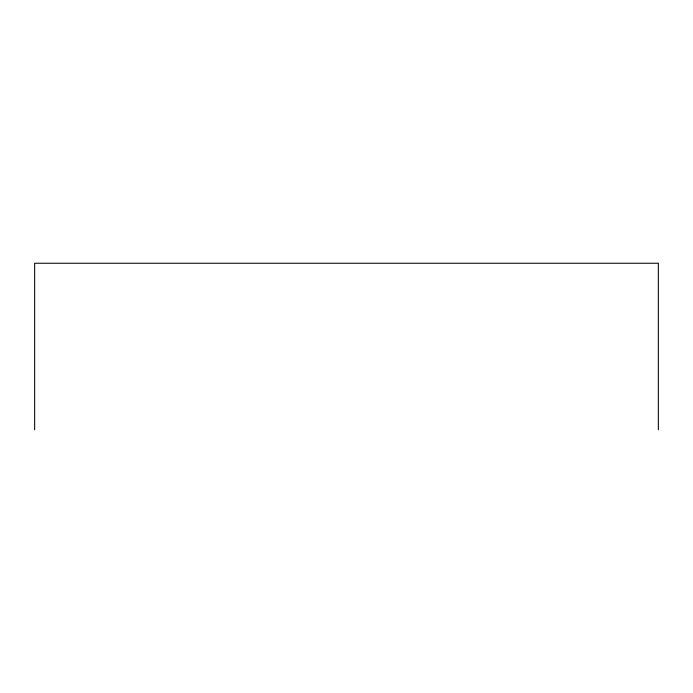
<?xml version="1.0" encoding="UTF-8"?>
<svg xmlns="http://www.w3.org/2000/svg" width="693" height="693" viewBox="0 0 693 693"><rect width="100%" height="100%" fill="white"/><g stroke="black" fill="none" stroke-linecap="round" stroke-linejoin="round"><path stroke-width="1.04" d="M658.35 429.755L658.35 263.245L34.65 263.245L34.65 429.755"/></g></svg>
